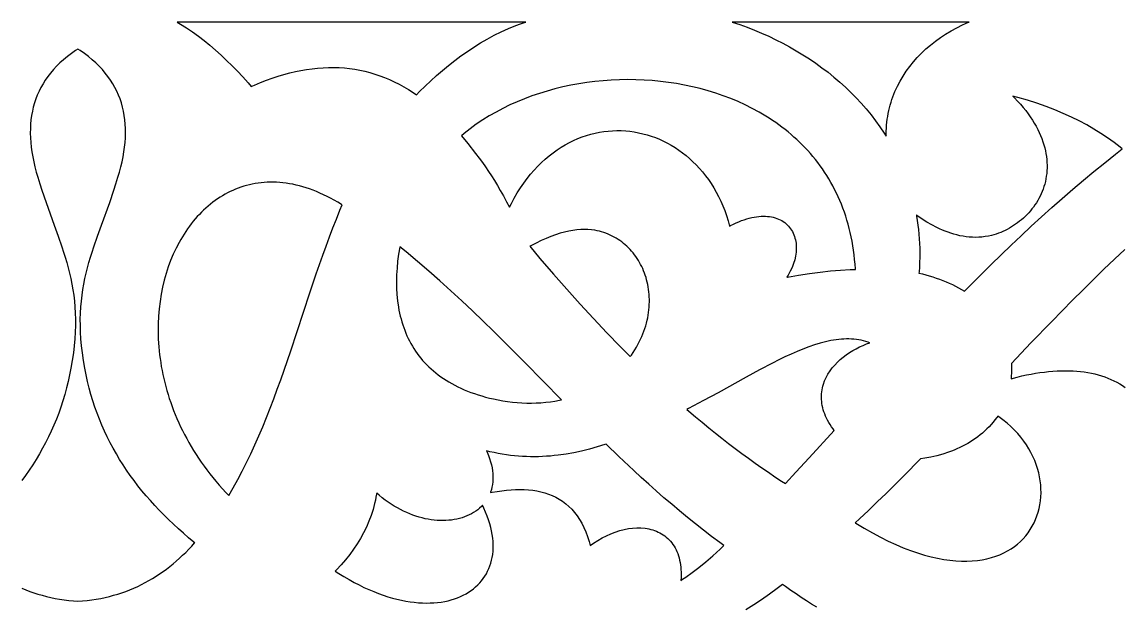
# Model space of a CAD drawing. Extents: x -340 to 340, y -265 to 265.
# Drawn here: x 168 to 220.7, y -183.1 to -155.2 of the extents above; entities that cross this region are included whole.
import ezdxf

# ---------------------------------------------------------------- set-up
doc = ezdxf.new("R2010")
doc.units = 0
doc.layers.add('LAYER_1', color=18, linetype='CONTINUOUS')

msp = doc.modelspace()

# ---------------------------------------------------------------- linework, layer by layer
at = {"layer": 'LAYER_1'}
for points in [[(191.641, -155.375), (191.869, -155.29), (192.098, -155.209), (192.118, -155.202), (175.436, -155.202), (175.604, -155.301), (175.891, -155.483), (176.174, -155.676), (176.454, -155.879), (176.73, -156.093), (177.003, -156.315), (177.273, -156.547), (177.54, -156.788), (177.803, -157.037), (178.064, -157.295), (178.322, -157.56), (178.577, -157.833), (178.83, -158.114), (178.982, -158.288), (179.136, -158.22), (179.424, -158.101), (179.709, -157.99), (179.991, -157.889), (180.271, -157.797), (180.548, -157.714), (180.823, -157.64), (181.095, -157.575), (181.364, -157.519), (181.632, -157.473), (181.897, -157.435), (182.159, -157.407), (182.419, -157.388), (182.677, -157.377), (182.933, -157.376), (183.186, -157.384), (183.437, -157.401), (183.686, -157.427), (183.932, -157.462), (184.177, -157.505), (184.419, -157.558), (184.659, -157.62), (184.896, -157.69), (185.132, -157.77), (185.365, -157.858), (185.596, -157.955), (185.826, -158.06), (186.053, -158.174), (186.278, -158.297), (186.501, -158.428), (186.722, -158.568), (186.886, -158.679), (187.029, -158.534), (187.297, -158.273), (187.57, -158.017), (187.847, -157.766), (188.131, -157.521), (188.419, -157.282), (188.714, -157.05), (189.014, -156.826), (189.32, -156.61), (189.632, -156.403), (189.951, -156.205), (190.275, -156.017), (190.607, -155.839), (190.945, -155.673), (191.29, -155.518)], [(201.979, -155.202), (201.989, -155.205), (202.347, -155.325), (202.701, -155.454), (203.051, -155.59), (203.396, -155.735), (203.738, -155.887), (204.075, -156.048), (204.407, -156.216), (204.733, -156.392), (205.055, -156.576), (205.371, -156.767), (205.681, -156.966), (205.984, -157.173), (206.282, -157.387), (206.572, -157.608), (206.856, -157.837), (207.133, -158.073), (207.402, -158.316), (207.664, -158.567), (207.917, -158.824), (208.162, -159.089), (208.399, -159.36), (208.628, -159.639), (208.847, -159.924), (209.057, -160.216), (209.257, -160.514), (209.356, -160.672), (209.355, -160.56), (209.357, -160.417), (209.363, -160.275), (209.373, -160.134), (209.386, -159.994), (209.404, -159.855), (209.425, -159.716), (209.449, -159.579), (209.478, -159.443), (209.51, -159.308), (209.545, -159.174), (209.584, -159.041), (209.627, -158.91), (209.673, -158.778), (209.774, -158.523), (209.89, -158.272), (210.018, -158.026), (210.159, -157.787), (210.312, -157.554), (210.477, -157.327), (210.654, -157.107), (210.843, -156.895), (211.043, -156.69), (211.253, -156.492), (211.474, -156.302), (211.705, -156.121), (211.946, -155.948), (212.197, -155.783), (212.457, -155.627), (212.726, -155.481), (213.004, -155.344), (213.29, -155.216), (213.326, -155.202)], [(204.923, -166.764), (204.852, -166.948), (204.766, -167.131), (204.664, -167.314), (204.601, -167.411), (204.629, -167.405), (205.167, -167.311), (205.69, -167.232), (206.198, -167.166), (206.691, -167.114), (207.17, -167.075), (207.635, -167.048), (207.88, -167.04), (207.879, -167.011), (207.864, -166.784), (207.844, -166.559), (207.82, -166.339), (207.792, -166.121), (207.76, -165.906), (207.723, -165.694), (207.682, -165.485), (207.637, -165.279), (207.588, -165.076), (207.535, -164.877), (207.478, -164.68), (207.418, -164.486), (207.353, -164.295), (207.285, -164.107), (207.213, -163.922), (207.137, -163.74), (207.058, -163.561), (206.975, -163.385), (206.889, -163.212), (206.799, -163.041), (206.706, -162.874), (206.61, -162.709), (206.51, -162.548), (206.408, -162.389), (206.302, -162.233), (206.193, -162.08), (206.081, -161.929), (205.965, -161.782), (205.847, -161.638), (205.726, -161.496), (205.603, -161.357), (205.476, -161.221), (205.347, -161.088), (205.215, -160.957), (205.08, -160.83), (204.943, -160.705), (204.803, -160.583), (204.661, -160.464), (204.516, -160.347), (204.369, -160.234), (204.22, -160.123), (204.068, -160.015), (203.915, -159.91), (203.759, -159.807), (203.602, -159.708), (203.279, -159.517), (202.949, -159.337), (202.612, -159.168), (202.268, -159.011), (201.918, -158.864), (201.561, -158.729), (201.2, -158.604), (200.833, -158.491), (200.461, -158.389), (200.086, -158.297), (199.707, -158.217), (199.324, -158.147), (198.939, -158.089), (198.551, -158.041), (198.162, -158.004), (197.771, -157.978), (197.38, -157.963), (196.987, -157.959), (196.595, -157.965), (196.203, -157.982), (195.813, -158.01), (195.423, -158.049), (195.035, -158.098), (194.65, -158.158), (194.267, -158.229), (193.888, -158.31), (193.512, -158.402), (193.141, -158.504), (192.773, -158.616), (192.411, -158.739), (192.055, -158.872), (191.704, -159.016), (191.36, -159.17), (191.022, -159.334), (190.692, -159.509), (190.37, -159.693), (190.056, -159.888), (189.75, -160.093), (189.453, -160.308), (189.309, -160.419), (189.166, -160.532), (189.035, -160.641), (189.344, -161.02), (189.714, -161.49), (189.882, -161.71), (190.04, -161.925), (190.191, -162.137), (190.336, -162.349), (190.478, -162.565), (190.617, -162.787), (190.757, -163.018), (190.898, -163.262), (191.043, -163.521), (191.195, -163.799), (191.334, -164.065), (191.425, -163.884), (191.565, -163.626), (191.711, -163.378), (191.862, -163.14), (192.018, -162.912), (192.179, -162.695), (192.344, -162.488), (192.514, -162.291), (192.687, -162.104), (192.865, -161.927), (193.046, -161.76), (193.231, -161.603), (193.419, -161.456), (193.61, -161.318), (193.804, -161.191), (194, -161.073), (194.199, -160.965), (194.4, -160.866), (194.603, -160.777), (194.808, -160.698), (195.014, -160.627), (195.221, -160.567), (195.429, -160.515), (195.638, -160.473), (195.847, -160.44), (196.057, -160.417), (196.266, -160.402), (196.476, -160.396), (196.685, -160.399), (196.893, -160.411), (197.1, -160.432), (197.306, -160.461), (197.511, -160.499), (197.715, -160.546), (197.916, -160.6), (198.115, -160.664), (198.313, -160.735), (198.507, -160.815), (198.699, -160.902), (198.888, -160.998), (199.074, -161.102), (199.257, -161.213), (199.436, -161.332), (199.611, -161.459), (199.782, -161.594), (199.949, -161.736), (200.111, -161.885), (200.269, -162.042), (200.421, -162.206), (200.569, -162.377), (200.712, -162.556), (200.848, -162.741), (200.979, -162.933), (201.105, -163.133), (201.223, -163.339), (201.336, -163.551), (201.442, -163.77), (201.541, -163.996), (201.633, -164.228), (201.718, -164.467), (201.795, -164.711), (201.865, -164.963), (201.911, -164.938), (202.047, -164.872), (202.18, -164.811), (202.31, -164.756), (202.438, -164.707), (202.564, -164.663), (202.686, -164.624), (202.806, -164.59), (202.924, -164.562), (203.039, -164.538), (203.151, -164.52), (203.261, -164.506), (203.368, -164.498), (203.472, -164.494), (203.574, -164.495), (203.673, -164.5), (203.769, -164.511), (203.863, -164.525), (203.953, -164.545), (204.041, -164.569), (204.126, -164.597), (204.207, -164.629), (204.285, -164.666), (204.36, -164.707), (204.432, -164.752), (204.5, -164.8), (204.564, -164.852), (204.624, -164.908), (204.681, -164.967), (204.734, -165.029), (204.782, -165.095), (204.827, -165.162), (204.868, -165.233), (204.904, -165.306), (204.937, -165.381), (204.966, -165.458), (204.99, -165.537), (205.011, -165.617), (205.027, -165.699), (205.04, -165.783), (205.049, -165.868), (205.054, -165.954), (205.054, -166.043), (205.045, -166.218), (205.02, -166.398), (204.979, -166.581)], [(215.327, -165.886), (215.808, -165.43), (216.294, -164.978), (216.783, -164.529), (217.277, -164.084), (217.775, -163.643), (218.277, -163.208), (218.783, -162.777), (219.293, -162.353), (219.807, -161.935), (220.324, -161.523), (220.646, -161.273), (220.552, -161.196), (220.255, -160.969), (219.946, -160.748), (219.625, -160.534), (219.291, -160.328), (218.944, -160.128), (218.584, -159.935), (218.209, -159.75), (217.821, -159.573), (217.417, -159.404), (216.999, -159.242), (216.566, -159.089), (216.116, -158.944), (215.651, -158.808), (215.416, -158.746), (215.498, -158.829), (215.642, -158.982), (215.778, -159.135), (215.906, -159.287), (216.027, -159.439), (216.141, -159.591), (216.247, -159.742), (216.347, -159.893), (216.439, -160.043), (216.524, -160.192), (216.603, -160.341), (216.674, -160.489), (216.739, -160.637), (216.798, -160.783), (216.85, -160.929), (216.896, -161.074), (216.936, -161.217), (216.969, -161.36), (216.997, -161.501), (217.018, -161.641), (217.034, -161.78), (217.044, -161.917), (217.048, -162.053), (217.048, -162.187), (217.041, -162.319), (217.03, -162.45), (217.013, -162.579), (216.992, -162.706), (216.966, -162.831), (216.935, -162.953), (216.899, -163.074), (216.86, -163.193), (216.816, -163.309), (216.767, -163.423), (216.715, -163.534), (216.659, -163.643), (216.599, -163.75), (216.536, -163.854), (216.469, -163.955), (216.399, -164.054), (216.326, -164.149), (216.25, -164.242), (216.171, -164.333), (216.089, -164.42), (216.004, -164.504), (215.917, -164.585), (215.828, -164.664), (215.736, -164.739), (215.642, -164.811), (215.546, -164.88), (215.449, -164.945), (215.349, -165.007), (215.248, -165.066), (215.145, -165.122), (215.041, -165.174), (214.935, -165.222), (214.829, -165.267), (214.721, -165.309), (214.612, -165.346), (214.503, -165.38), (214.392, -165.411), (214.24, -165.445), (214.086, -165.472), (213.933, -165.49), (213.78, -165.501), (213.628, -165.505), (213.477, -165.501), (213.326, -165.491), (213.177, -165.475), (213.029, -165.453), (212.882, -165.425), (212.737, -165.392), (212.594, -165.354), (212.453, -165.312), (212.314, -165.265), (212.177, -165.214), (212.043, -165.16), (211.911, -165.103), (211.781, -165.042), (211.533, -164.914), (211.297, -164.777), (211.074, -164.634), (210.867, -164.487), (210.798, -164.434), (210.808, -164.489), (210.842, -164.702), (210.871, -164.917), (210.897, -165.133), (210.918, -165.352), (210.934, -165.572), (210.947, -165.793), (210.955, -166.017), (210.958, -166.242), (210.957, -166.469), (210.952, -166.698), (210.942, -166.929), (210.927, -167.161), (210.922, -167.219), (211.085, -167.257), (211.252, -167.3), (211.417, -167.347), (211.581, -167.397), (211.742, -167.451), (211.902, -167.507), (212.06, -167.567), (212.215, -167.631), (212.369, -167.697), (212.52, -167.767), (212.669, -167.84), (212.815, -167.917), (212.958, -167.996), (213.098, -168.079), (213.445, -167.729), (213.909, -167.266), (214.377, -166.804), (214.85, -166.344)], [(182.405, -166.361), (182.564, -165.92), (182.724, -165.484), (182.888, -165.053), (183.054, -164.629), (183.224, -164.211), (183.332, -163.957), (183.298, -163.935), (183.124, -163.829), (182.952, -163.729), (182.78, -163.635), (182.61, -163.547), (182.44, -163.465), (182.272, -163.388), (182.105, -163.316), (181.939, -163.25), (181.774, -163.19), (181.61, -163.135), (181.448, -163.085), (181.287, -163.041), (181.127, -163.002), (180.968, -162.967), (180.811, -162.938), (180.655, -162.914), (180.501, -162.895), (180.348, -162.88), (180.196, -162.871), (180.046, -162.866), (179.897, -162.865), (179.75, -162.87), (179.604, -162.878), (179.46, -162.892), (179.317, -162.909), (179.176, -162.931), (179.036, -162.957), (178.898, -162.988), (178.762, -163.022), (178.627, -163.061), (178.494, -163.104), (178.362, -163.151), (178.232, -163.202), (178.104, -163.256), (177.978, -163.315), (177.853, -163.377), (177.73, -163.443), (177.609, -163.513), (177.49, -163.587), (177.372, -163.664), (177.256, -163.745), (177.143, -163.829), (177.031, -163.917), (176.921, -164.008), (176.814, -164.102), (176.708, -164.2), (176.604, -164.301), (176.503, -164.405), (176.403, -164.512), (176.306, -164.623), (176.211, -164.736), (176.118, -164.853), (176.028, -164.972), (175.939, -165.095), (175.853, -165.22), (175.77, -165.348), (175.689, -165.478), (175.61, -165.611), (175.534, -165.746), (175.389, -166.027), (175.254, -166.316), (175.13, -166.614), (175.017, -166.921), (174.915, -167.236), (174.825, -167.559), (174.746, -167.89), (174.678, -168.227), (174.624, -168.571), (174.581, -168.921), (174.551, -169.276), (174.534, -169.636), (174.53, -170.001), (174.54, -170.37), (174.564, -170.743), (174.601, -171.119), (174.625, -171.307), (174.652, -171.497), (174.683, -171.687), (174.718, -171.877), (174.757, -172.068), (174.799, -172.26), (174.845, -172.451), (174.894, -172.643), (174.948, -172.835), (175.005, -173.027), (175.066, -173.22), (175.131, -173.412), (175.2, -173.605), (175.273, -173.797), (175.349, -173.989), (175.43, -174.181), (175.515, -174.373), (175.604, -174.564), (175.697, -174.755), (175.794, -174.946), (175.896, -175.136), (176.001, -175.325), (176.111, -175.514), (176.225, -175.702), (176.344, -175.89), (176.466, -176.077), (176.593, -176.263), (176.725, -176.448), (176.861, -176.632), (177.001, -176.815), (177.146, -176.997), (177.295, -177.178), (177.449, -177.358), (177.608, -177.536), (177.771, -177.714), (177.906, -177.855), (178.12, -177.492), (178.341, -177.097), (178.555, -176.693), (178.762, -176.282), (178.963, -175.863), (179.158, -175.438), (179.348, -175.006), (179.533, -174.569), (179.713, -174.127), (179.888, -173.681), (180.06, -173.23), (180.228, -172.776), (180.393, -172.32), (180.554, -171.861), (180.871, -170.937), (181.18, -170.011), (181.485, -169.086), (181.789, -168.166), (182.095, -167.257)], [(198.028, -168.597), (198.028, -168.475), (198.024, -168.354), (198.016, -168.234), (198.005, -168.114), (197.991, -167.997), (197.972, -167.88), (197.951, -167.765), (197.926, -167.651), (197.897, -167.539), (197.866, -167.428), (197.831, -167.319), (197.793, -167.212), (197.751, -167.106), (197.707, -167.003), (197.659, -166.901), (197.609, -166.802), (197.556, -166.704), (197.499, -166.609), (197.44, -166.516), (197.378, -166.425), (197.314, -166.337), (197.247, -166.251), (197.177, -166.168), (197.104, -166.088), (197.029, -166.01), (196.952, -165.935), (196.872, -165.862), (196.79, -165.793), (196.705, -165.727), (196.619, -165.663), (196.53, -165.603), (196.439, -165.546), (196.345, -165.492), (196.25, -165.441), (196.153, -165.394), (196.053, -165.351), (195.952, -165.31), (195.849, -165.274), (195.743, -165.241), (195.636, -165.212), (195.528, -165.186), (195.418, -165.165), (195.256, -165.142), (195.09, -165.128), (194.918, -165.124), (194.741, -165.13), (194.557, -165.145), (194.366, -165.171), (194.17, -165.207), (193.967, -165.254), (193.757, -165.312), (193.54, -165.382), (193.317, -165.463), (193.087, -165.555), (192.851, -165.66), (192.607, -165.777), (192.356, -165.906), (192.309, -165.932), (192.795, -166.515), (193.434, -167.263), (194.072, -167.992), (194.709, -168.703), (195.347, -169.396), (195.987, -170.072), (196.629, -170.732), (197.112, -171.214), (197.164, -171.143), (197.25, -171.016), (197.331, -170.888), (197.407, -170.76), (197.479, -170.632), (197.545, -170.504), (197.608, -170.375), (197.666, -170.246), (197.719, -170.117), (197.768, -169.989), (197.812, -169.86), (197.852, -169.732), (197.888, -169.604), (197.92, -169.476), (197.947, -169.349), (197.971, -169.222), (197.99, -169.095), (198.005, -168.97), (198.017, -168.845), (198.024, -168.721)], [(188.439, -172.426), (188.577, -172.505), (188.719, -172.581), (188.866, -172.655), (189.016, -172.727), (189.171, -172.795), (189.33, -172.861), (189.494, -172.924), (189.662, -172.983), (189.834, -173.04), (190.01, -173.094), (190.191, -173.145), (190.377, -173.193), (190.567, -173.238), (190.793, -173.285), (191.02, -173.326), (191.247, -173.36), (191.476, -173.388), (191.704, -173.41), (191.932, -173.425), (192.161, -173.433), (192.388, -173.434), (192.616, -173.429), (192.842, -173.417), (193.067, -173.398), (193.29, -173.373), (193.512, -173.34), (193.732, -173.301), (193.824, -173.281), (192.073, -171.501), (191.076, -170.498), (190.576, -170.002), (190.072, -169.509), (189.565, -169.02), (189.053, -168.536), (188.536, -168.057), (188.012, -167.584), (187.48, -167.116), (186.94, -166.654), (186.39, -166.199), (186.088, -165.957), (186.084, -165.976), (186.03, -166.314), (185.987, -166.647), (185.956, -166.976), (185.936, -167.3), (185.929, -167.619), (185.934, -167.933), (185.952, -168.241), (185.982, -168.543), (186.024, -168.84), (186.05, -168.984), (186.08, -169.128), (186.112, -169.27), (186.148, -169.41), (186.187, -169.548), (186.23, -169.685), (186.275, -169.82), (186.325, -169.952), (186.377, -170.083), (186.433, -170.212), (186.492, -170.339), (186.555, -170.464), (186.621, -170.587), (186.691, -170.708), (186.764, -170.827), (186.841, -170.944), (186.921, -171.059), (187.005, -171.171), (187.092, -171.282), (187.183, -171.39), (187.278, -171.496), (187.377, -171.599), (187.479, -171.701), (187.586, -171.8), (187.696, -171.897), (187.81, -171.991), (187.927, -172.083), (188.049, -172.172), (188.175, -172.259), (188.305, -172.344)], [(207.754, -170.925), (207.916, -170.834), (208.081, -170.75), (208.249, -170.673), (208.418, -170.604), (208.567, -170.549), (208.495, -170.524), (208.383, -170.489), (208.27, -170.459), (208.157, -170.433), (208.042, -170.412), (207.927, -170.395), (207.81, -170.382), (207.693, -170.374), (207.574, -170.369), (207.454, -170.369), (207.333, -170.373), (207.211, -170.38), (207.088, -170.391), (206.964, -170.406), (206.71, -170.447), (206.452, -170.503), (206.19, -170.571), (205.922, -170.653), (205.65, -170.747), (205.372, -170.852), (205.09, -170.968), (204.803, -171.094), (204.511, -171.23), (204.214, -171.374), (203.912, -171.526), (203.294, -171.852), (202.656, -172.2), (201.319, -172.939), (200.62, -173.319), (199.901, -173.696), (199.825, -173.736), (199.92, -173.819), (200.235, -174.088), (200.551, -174.353), (200.866, -174.613), (201.182, -174.869), (201.499, -175.12), (201.815, -175.366), (202.131, -175.607), (202.448, -175.844), (202.765, -176.076), (203.082, -176.304), (203.4, -176.526), (203.717, -176.744), (204.035, -176.957), (204.353, -177.165), (204.532, -177.279), (205.033, -176.74), (205.664, -176.055), (206.864, -174.74), (206.811, -174.67), (206.739, -174.567), (206.672, -174.464), (206.61, -174.361), (206.553, -174.259), (206.502, -174.158), (206.455, -174.057), (206.414, -173.956), (206.378, -173.856), (206.346, -173.756), (206.319, -173.657), (206.297, -173.559), (206.28, -173.461), (206.268, -173.364), (206.26, -173.268), (206.256, -173.173), (206.257, -173.079), (206.262, -172.986), (206.272, -172.894), (206.285, -172.803), (206.303, -172.713), (206.324, -172.625), (206.349, -172.536), (206.409, -172.369), (206.483, -172.205), (206.57, -172.048), (206.667, -171.897), (206.776, -171.752), (206.893, -171.614), (207.02, -171.483), (207.154, -171.358), (207.295, -171.24), (207.443, -171.128), (207.596, -171.023)], [(216.751, -177.925), (216.759, -177.736), (216.757, -177.544), (216.744, -177.351), (216.722, -177.157), (216.69, -176.962), (216.647, -176.768), (216.594, -176.573), (216.531, -176.379), (216.457, -176.186), (216.373, -175.995), (216.278, -175.805), (216.173, -175.617), (216.057, -175.432), (215.93, -175.25), (215.793, -175.071), (215.644, -174.896), (215.485, -174.726), (215.315, -174.56), (215.133, -174.398), (214.94, -174.242), (214.736, -174.092), (214.686, -174.059), (214.641, -174.126), (214.555, -174.242), (214.466, -174.355), (214.372, -174.464), (214.275, -174.57), (214.174, -174.672), (214.07, -174.771), (213.962, -174.867), (213.851, -174.958), (213.738, -175.047), (213.622, -175.131), (213.503, -175.213), (213.381, -175.291), (213.257, -175.365), (213.131, -175.436), (213.003, -175.504), (212.872, -175.568), (212.74, -175.629), (212.606, -175.686), (212.471, -175.74), (212.333, -175.791), (212.057, -175.882), (211.775, -175.96), (211.49, -176.025), (211.203, -176.076), (210.988, -176.105), (210.191, -176.915), (209.347, -177.756), (208.926, -178.168), (208.505, -178.573), (208.084, -178.972), (207.875, -179.167), (207.901, -179.18), (208.308, -179.427), (208.698, -179.649), (209.08, -179.852), (209.452, -180.037), (209.816, -180.204), (210.171, -180.355), (210.517, -180.488), (210.854, -180.605), (211.182, -180.705), (211.5, -180.791), (211.81, -180.861), (212.11, -180.916), (212.401, -180.957), (212.683, -180.985), (212.955, -180.999), (213.218, -181), (213.471, -180.99), (213.715, -180.967), (213.949, -180.932), (214.174, -180.887), (214.389, -180.831), (214.595, -180.765), (214.792, -180.69), (214.979, -180.605), (215.157, -180.511), (215.325, -180.409), (215.485, -180.299), (215.634, -180.181), (215.775, -180.056), (215.906, -179.923), (216.029, -179.785), (216.141, -179.64), (216.245, -179.489), (216.339, -179.332), (216.424, -179.171), (216.5, -179.004), (216.566, -178.834), (216.622, -178.659), (216.669, -178.48), (216.706, -178.298), (216.733, -178.113)], [(190.421, -177.717), (190.514, -177.699), (190.743, -177.66), (190.969, -177.628), (191.191, -177.602), (191.41, -177.583), (191.626, -177.572), (191.837, -177.569), (192.045, -177.573), (192.249, -177.586), (192.449, -177.608), (192.644, -177.639), (192.835, -177.679), (193.021, -177.729), (193.203, -177.789), (193.379, -177.86), (193.55, -177.941), (193.715, -178.033), (193.874, -178.136), (194.027, -178.251), (194.172, -178.378), (194.311, -178.516), (194.442, -178.666), (194.566, -178.827), (194.682, -179.001), (194.791, -179.187), (194.891, -179.385), (194.983, -179.595), (195.068, -179.817), (195.144, -180.053), (195.198, -180.253), (195.35, -180.143), (195.557, -180.009), (195.765, -179.889), (195.975, -179.781), (196.186, -179.687), (196.396, -179.606), (196.606, -179.538), (196.815, -179.484), (197.022, -179.444), (197.227, -179.418), (197.429, -179.406), (197.626, -179.408), (197.818, -179.425), (197.914, -179.44), (198.008, -179.458), (198.1, -179.479), (198.19, -179.505), (198.278, -179.534), (198.365, -179.568), (198.449, -179.605), (198.532, -179.647), (198.612, -179.692), (198.69, -179.742), (198.765, -179.795), (198.837, -179.853), (198.907, -179.914), (198.974, -179.979), (199.037, -180.049), (199.097, -180.122), (199.154, -180.199), (199.207, -180.28), (199.257, -180.364), (199.303, -180.452), (199.345, -180.544), (199.384, -180.64), (199.418, -180.739), (199.449, -180.841), (199.475, -180.947), (199.497, -181.056), (199.515, -181.169), (199.529, -181.285), (199.539, -181.405), (199.544, -181.528), (199.544, -181.654), (199.541, -181.784), (199.533, -181.919), (199.616, -181.865), (199.765, -181.764), (200.073, -181.543), (200.392, -181.298), (200.721, -181.029), (201.061, -180.738), (201.412, -180.425), (201.594, -180.256), (201.394, -180.11), (200.999, -179.815), (200.61, -179.516), (200.225, -179.213), (199.844, -178.905), (199.467, -178.594), (199.093, -178.28), (198.724, -177.962), (198.357, -177.641), (197.994, -177.316), (197.634, -176.99), (197.276, -176.66), (196.57, -175.995), (195.956, -175.404), (195.898, -175.422), (195.528, -175.535), (195.156, -175.639), (194.784, -175.73), (194.412, -175.81), (194.04, -175.876), (193.667, -175.929), (193.479, -175.951), (193.292, -175.969), (193.104, -175.983), (192.915, -175.993), (192.726, -176), (192.537, -176.003), (192.346, -176.002), (192.155, -175.997), (191.964, -175.988), (191.771, -175.975), (191.578, -175.957), (191.384, -175.936), (191.189, -175.91), (190.993, -175.879), (190.796, -175.845), (190.598, -175.805), (190.399, -175.761), (190.238, -175.722), (190.268, -175.787), (190.332, -175.941), (190.387, -176.093), (190.434, -176.242), (190.473, -176.389), (190.503, -176.532), (190.526, -176.674), (190.54, -176.812), (190.547, -176.947), (190.546, -177.08), (190.538, -177.209), (190.522, -177.335), (190.499, -177.458), (190.469, -177.577), (190.431, -177.692)], [(187.724, -182.992), (187.9, -182.976), (188.071, -182.954), (188.237, -182.925), (188.398, -182.89), (188.554, -182.849), (188.705, -182.802), (188.851, -182.75), (188.991, -182.692), (189.126, -182.628), (189.256, -182.559), (189.379, -182.485), (189.497, -182.405), (189.61, -182.321), (189.716, -182.232), (189.817, -182.138), (189.912, -182.04), (190, -181.937), (190.083, -181.83), (190.159, -181.718), (190.229, -181.602), (190.292, -181.482), (190.35, -181.357), (190.4, -181.228), (190.444, -181.096), (190.481, -180.959), (190.511, -180.818), (190.534, -180.673), (190.55, -180.524), (190.558, -180.372), (190.558, -180.216), (190.551, -180.056), (190.536, -179.893), (190.513, -179.726), (190.482, -179.556), (190.442, -179.382), (190.394, -179.206), (190.337, -179.026), (190.271, -178.844), (190.196, -178.659), (190.112, -178.471), (190.042, -178.327), (189.991, -178.381), (189.905, -178.461), (189.815, -178.536), (189.72, -178.606), (189.62, -178.671), (189.517, -178.731), (189.409, -178.786), (189.298, -178.836), (189.183, -178.882), (189.065, -178.921), (188.943, -178.956), (188.819, -178.986), (188.692, -179.011), (188.562, -179.03), (188.43, -179.044), (188.296, -179.053), (188.159, -179.057), (188.021, -179.056), (187.881, -179.049), (187.739, -179.037), (187.596, -179.019), (187.451, -178.996), (187.306, -178.967), (187.159, -178.933), (187.012, -178.894), (186.864, -178.848), (186.716, -178.797), (186.568, -178.741), (186.419, -178.678), (186.271, -178.61), (186.122, -178.535), (185.975, -178.455), (185.828, -178.369), (185.681, -178.277), (185.536, -178.179), (185.392, -178.074), (185.249, -177.964), (185.107, -177.847), (184.986, -177.74), (184.978, -177.791), (184.951, -177.94), (184.921, -178.088), (184.887, -178.235), (184.85, -178.381), (184.809, -178.525), (184.765, -178.668), (184.716, -178.812), (184.611, -179.092), (184.491, -179.368), (184.357, -179.64), (184.211, -179.907), (184.051, -180.17), (183.878, -180.428), (183.692, -180.682), (183.494, -180.931), (183.283, -181.176), (183.06, -181.416), (182.999, -181.477), (183.171, -181.589), (183.416, -181.74), (183.66, -181.882), (183.901, -182.015), (184.139, -182.139), (184.376, -182.254), (184.609, -182.36), (184.841, -182.458), (185.069, -182.547), (185.294, -182.627), (185.517, -182.7), (185.736, -182.764), (185.952, -182.821), (186.164, -182.869), (186.373, -182.91), (186.578, -182.944), (186.779, -182.969), (186.977, -182.988), (187.17, -182.999), (187.359, -183.004), (187.544, -183.001)]]:
    msp.add_lwpolyline(points, close=True, dxfattribs=at)
for points in [[(168.017, -182.29), (168.204, -182.369), (168.394, -182.443), (168.588, -182.511), (168.784, -182.575), (168.984, -182.634), (169.187, -182.687), (169.393, -182.736), (169.603, -182.779), (169.816, -182.816), (170.033, -182.848), (170.253, -182.875), (170.477, -182.896), (170.693, -182.911), (170.91, -182.896), (171.134, -182.875), (171.354, -182.848), (171.571, -182.816), (171.784, -182.779), (171.994, -182.736), (172.2, -182.687), (172.403, -182.634), (172.603, -182.575), (172.8, -182.511), (172.993, -182.443), (173.183, -182.369), (173.371, -182.29), (173.555, -182.207), (173.736, -182.119), (173.915, -182.026), (174.09, -181.929), (174.263, -181.828), (174.433, -181.721), (174.601, -181.611), (174.766, -181.496), (174.928, -181.377), (175.088, -181.254), (175.245, -181.126), (175.399, -180.995), (175.552, -180.86), (175.701, -180.72), (175.849, -180.577), (175.994, -180.43), (176.137, -180.28), (176.278, -180.126), (176.282, -180.121), (176.239, -180.086), (175.988, -179.877), (175.742, -179.665), (175.5, -179.45), (175.264, -179.233), (175.033, -179.013), (174.807, -178.79), (174.586, -178.564), (174.371, -178.335), (174.161, -178.103), (173.957, -177.868), (173.758, -177.63), (173.566, -177.389), (173.378, -177.144), (173.197, -176.895), (173.022, -176.644), (172.853, -176.388), (172.689, -176.13), (172.532, -175.867), (172.382, -175.6), (172.237, -175.33), (172.099, -175.056), (171.968, -174.778), (171.843, -174.496), (171.724, -174.209), (171.612, -173.919), (171.508, -173.624), (171.41, -173.325), (171.318, -173.021), (171.234, -172.714), (171.157, -172.401), (171.087, -172.084), (171.024, -171.763), (170.962, -171.395), (170.911, -171.039), (170.87, -170.695), (170.84, -170.362), (170.82, -170.039), (170.81, -169.726), (170.809, -169.422), (170.817, -169.126), (170.834, -168.837), (170.859, -168.555), (170.891, -168.279), (170.931, -168.008), (170.978, -167.743), (171.031, -167.481), (171.09, -167.223), (171.154, -166.967), (171.224, -166.713), (171.299, -166.461), (171.378, -166.208), (171.461, -165.956), (171.636, -165.448), (171.822, -164.929), (172.214, -163.837), (172.414, -163.251), (172.513, -162.946), (172.611, -162.632), (172.684, -162.382), (172.748, -162.137), (172.805, -161.895), (172.853, -161.656), (172.893, -161.421), (172.925, -161.19), (172.949, -160.962), (172.964, -160.738), (172.97, -160.517), (172.968, -160.3), (172.958, -160.087), (172.938, -159.877), (172.91, -159.671), (172.873, -159.469), (172.828, -159.27), (172.773, -159.075), (172.709, -158.884), (172.637, -158.696), (172.555, -158.512), (172.463, -158.331), (172.363, -158.154), (172.252, -157.98), (172.132, -157.81), (172.002, -157.643), (171.862, -157.479), (171.712, -157.319), (171.551, -157.163), (171.38, -157.01), (171.198, -156.86), (171.006, -156.715), (170.802, -156.573), (170.693, -156.502), (170.584, -156.572), (170.381, -156.715), (170.188, -156.86), (170.007, -157.01), (169.836, -157.163), (169.675, -157.319), (169.525, -157.479), (169.385, -157.643), (169.255, -157.81), (169.135, -157.98), (169.025, -158.154), (168.924, -158.331), (168.833, -158.512), (168.751, -158.696), (168.678, -158.884), (168.614, -159.075), (168.56, -159.27), (168.514, -159.469), (168.477, -159.671), (168.449, -159.877), (168.43, -160.087), (168.419, -160.3), (168.417, -160.517), (168.424, -160.738), (168.439, -160.962), (168.462, -161.19), (168.494, -161.421), (168.534, -161.656), (168.582, -161.895), (168.639, -162.137), (168.703, -162.382), (168.776, -162.632), (168.874, -162.946), (168.973, -163.251), (169.173, -163.837), (169.565, -164.929), (169.751, -165.448), (169.927, -165.956), (170.01, -166.208), (170.088, -166.461), (170.163, -166.713), (170.233, -166.967), (170.298, -167.223), (170.357, -167.481), (170.41, -167.743), (170.456, -168.009), (170.496, -168.279), (170.528, -168.555), (170.553, -168.837), (170.57, -169.126), (170.577, -169.422), (170.576, -169.726), (170.566, -170.039), (170.546, -170.362), (170.516, -170.695), (170.475, -171.039), (170.424, -171.395), (170.361, -171.763), (170.298, -172.084), (170.229, -172.401), (170.152, -172.713), (170.067, -173.021), (169.976, -173.325), (169.878, -173.624), (169.774, -173.919), (169.662, -174.209), (169.544, -174.496), (169.419, -174.778), (169.287, -175.056), (169.149, -175.33), (169.005, -175.6), (168.854, -175.867), (168.697, -176.13), (168.534, -176.388), (168.365, -176.644), (168.19, -176.895), (168.009, -177.144)], [(220.772, -166.087), (220.271, -166.557), (219.77, -167.035), (219.27, -167.521), (218.77, -168.014), (218.271, -168.514), (217.772, -169.019), (217.274, -169.528), (216.278, -170.56), (215.344, -171.538), (215.347, -171.582), (215.351, -171.719), (215.351, -171.857), (215.347, -171.998), (215.338, -172.139), (215.326, -172.269), (215.62, -172.191), (215.845, -172.138), (216.066, -172.09), (216.284, -172.048), (216.498, -172.01), (216.71, -171.978), (216.919, -171.95), (217.124, -171.927), (217.326, -171.909), (217.525, -171.896), (217.721, -171.888), (217.914, -171.885), (218.103, -171.887), (218.289, -171.894), (218.471, -171.906), (218.651, -171.923), (218.826, -171.945), (218.999, -171.972), (219.168, -172.003), (219.333, -172.04), (219.495, -172.082), (219.653, -172.129), (219.808, -172.181), (219.958, -172.238), (220.105, -172.301), (220.249, -172.368), (220.388, -172.44), (220.523, -172.518), (220.654, -172.6), (220.781, -172.688)], [(206.031, -183.199), (205.785, -183.051), (205.539, -182.897), (205.29, -182.737), (205.04, -182.57), (204.788, -182.397), (204.534, -182.217), (204.399, -182.119), (204.143, -182.31), (203.769, -182.581), (203.394, -182.843), (203.02, -183.094), (202.646, -183.335)]]:
    msp.add_lwpolyline(points, dxfattribs=at)

doc.saveas('drawing.dxf')
